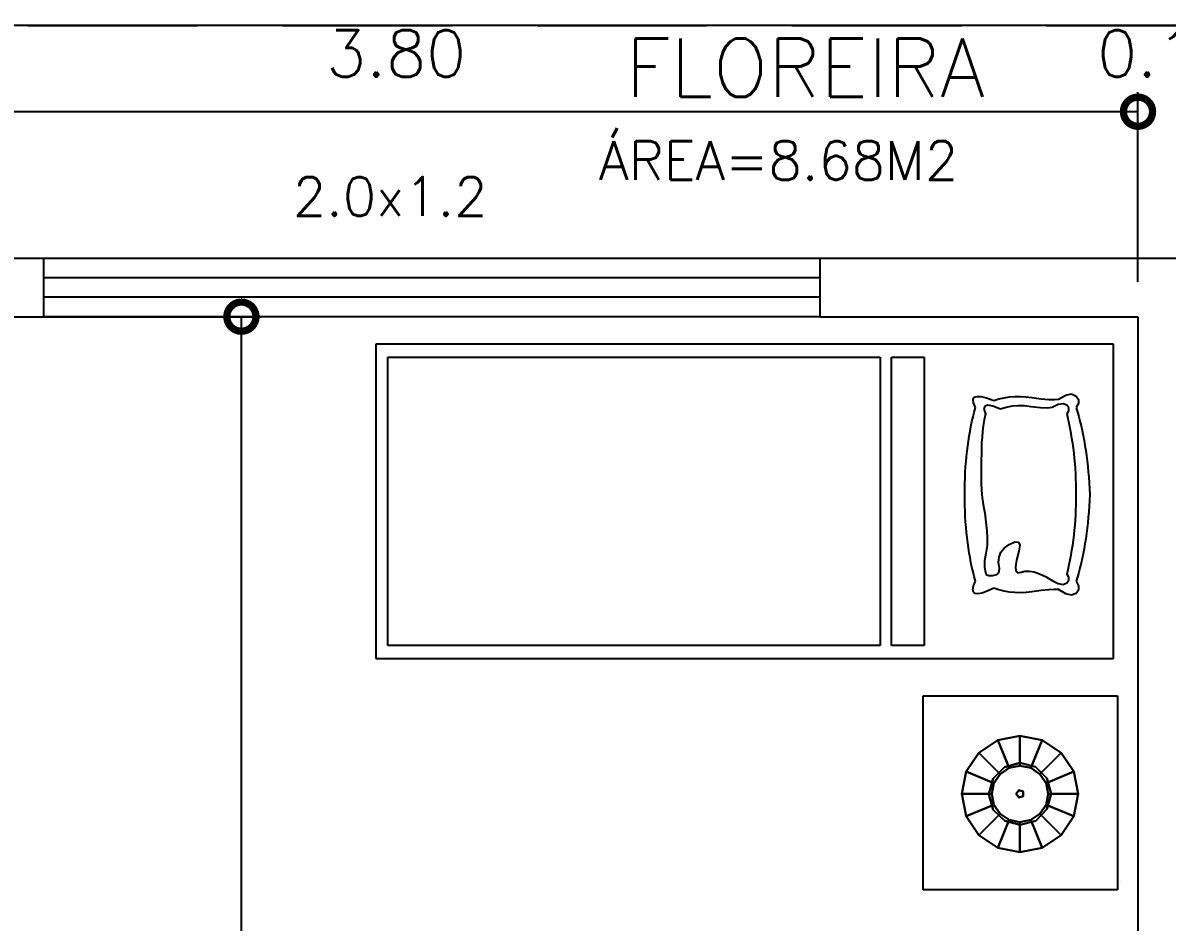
# Model space of a CAD drawing. Extents: x 500 to 638, y 181 to 267.
# Drawn here: x 548.833 to 551.781, y 234.763 to 237.078 of the extents above; entities that cross this region are included whole.
import ezdxf
from ezdxf.enums import TextEntityAlignment as Align

# ---------------------------------------------------------------- set-up
doc = ezdxf.new("R2010")
doc.units = 0
doc.header["$LTSCALE"] = 7
doc.linetypes.add('HIDDEN2', pattern=[0.1875, 0.125, -0.0625])
doc.layers.get('0').update_dxf_attribs({"linetype": 'CONTINUOUS'})
doc.layers.get('DEFPOINTS').update_dxf_attribs({"linetype": 'CONTINUOUS'})
for name, color, linetype in [('ACESSÓRIO', 2, 'CONTINUOUS'), ('ALVENARIA', 7, 'CONTINUOUS'), ('ALVENARIA1', 44, 'CONTINUOUS'), ('COBERTURA', 6, 'CONTINUOUS'), ('COTA', 1, 'CONTINUOUS'), ('JAPOR', 142, 'CONTINUOUS'), ('TEXTO2', 40, 'CONTINUOUS'), ('TEXTO3', 3, 'CONTINUOUS')]:
    doc.layers.add(name, color=color, linetype=linetype)
doc.styles.add('SIMPLEX', font='SIMPLEX.SHX')
doc.dimstyles.new('DIM50', dxfattribs={"dimtxt": 0.12, "dimasz": 0.15, "dimexe": 0.05, "dimexo": 0.09, "dimgap": 0.09, "dimtad": 1, "dimzin": 0, "dimdsep": 46, "dimtxsty": 'SIMPLEX', "dimblk1": 'DOTSMALL', "dimblk2": 'DOTSMALL', "dimsah": 1, "dimcen": 0.09, "dimadec": 0, "dimazin": 0, "dimtfac": 1, "dimtix": 1, "dimtofl": 0, "dimtmove": 2, "dimatfit": 3, "dimldrblk": 'DOTSMALL', "dimfxl": 1, "dimtolj": 1, "dimtzin": 0, "dimarcsym": 0})

# ---------------------------------------------------------------- blocks, each defined once
blk = doc.blocks.new('_DOTSMALL')
at = {"color": 0, "linetype": 'ByBlock', "const_width": 0.5}
blk.add_lwpolyline([(-0.0625, 0, 1), (0.0625, 0, 1)], format="xyb", close=True, dxfattribs=at)
blk = doc.blocks.new('*D33')
at = {"layer": 'COTA', "color": 0, "lineweight": -2}
for p, q in [((551.7064, 236.4119), (551.7064, 236.8997)), ((551.8564, 236.4119), (551.8564, 236.8997)), ((551.7064, 236.8497), (551.5564, 236.8497)), ((551.8564, 236.8497), (552.0064, 236.8497))]:
    blk.add_line(p, q, dxfattribs=at)
at = {"layer": 'DEFPOINTS', "color": 0}
for p in [(551.8564, 236.8497), (551.7064, 236.3219), (551.8564, 236.3219)]:
    blk.add_point(p, dxfattribs=at)
at = {"layer": 'COTA', "color": 0, "lineweight": -2, "xscale": 0.15, "yscale": 0.15, "zscale": 0.15}
blk.add_blockref('_DOTSMALL', (551.7064, 236.8497), dxfattribs=at)
at = {"layer": 'COTA', "color": 0, "lineweight": -2, "xscale": 0.15, "yscale": 0.15, "zscale": 0.15, "rotation": 180}
blk.add_blockref('_DOTSMALL', (551.8564, 236.8497), dxfattribs=at)
at = {"layer": 'COTA', "color": 0, "insert": (551.7814, 236.9997), "char_height": 0.12, "attachment_point": 5, "style": 'SIMPLEX'}
blk.add_mtext('\\A1;0.15', dxfattribs=at)
blk = doc.blocks.new('*D76')
at = {"layer": 'COTA', "color": 0, "lineweight": -2}
for p, q in [((548.174, 236.3219), (549.4464, 236.3219)), ((549.3964, 232.2719), (549.3964, 236.3219)), ((547.4029, 232.2719), (549.4464, 232.2719))]:
    blk.add_line(p, q, dxfattribs=at)
at = {"layer": 'DEFPOINTS', "color": 0}
for p in [(548.084, 236.3219), (549.3964, 236.3219), (547.3129, 232.2719)]:
    blk.add_point(p, dxfattribs=at)
at = {"layer": 'COTA', "color": 0, "lineweight": -2, "xscale": 0.15, "yscale": 0.15, "zscale": 0.15}
for p, rotation in [((549.3964, 236.3219), 90), ((549.3964, 232.2719), 270)]:
    blk.add_blockref('_DOTSMALL', p, dxfattribs=dict(at, rotation=rotation))
at = {"layer": 'COTA', "color": 0, "insert": (549.2464, 234.2969), "char_height": 0.12, "attachment_point": 5, "rotation": 90, "style": 'SIMPLEX'}
blk.add_mtext('\\A1;4.05', dxfattribs=at)
blk = doc.blocks.new('*D96')
at = {"layer": 'COTA', "color": 0, "lineweight": -2}
for p, q in [((547.884, 236.4119), (547.884, 236.8997)), ((551.7064, 236.4119), (551.7064, 236.8997)), ((551.7064, 236.8497), (547.884, 236.8497))]:
    blk.add_line(p, q, dxfattribs=at)
at = {"layer": 'DEFPOINTS', "color": 0}
for p in [(547.884, 236.8497), (547.884, 236.3219), (551.7064, 236.3219)]:
    blk.add_point(p, dxfattribs=at)
at = {"layer": 'COTA', "color": 0, "lineweight": -2, "xscale": 0.15, "yscale": 0.15, "zscale": 0.15, "rotation": 180}
blk.add_blockref('_DOTSMALL', (547.884, 236.8497), dxfattribs=at)
at = {"layer": 'COTA', "color": 0, "lineweight": -2, "xscale": 0.15, "yscale": 0.15, "zscale": 0.15}
blk.add_blockref('_DOTSMALL', (551.7064, 236.8497), dxfattribs=at)
at = {"layer": 'COTA', "color": 0, "insert": (549.7952, 236.9997), "char_height": 0.12, "attachment_point": 5, "style": 'SIMPLEX'}
blk.add_mtext('\\A1;3.80', dxfattribs=at)

msp = doc.modelspace()

# ---------------------------------------------------------------- linework, layer by layer
at = {"layer": 'ACESSÓRIO'}
for p, q in [((549.7429, 236.2509), (549.7429, 235.442)), ((551.6429, 236.2509), (549.7429, 236.2509)), ((551.6429, 235.442), (551.6429, 236.2509)), ((549.7736, 235.4751), (549.7736, 236.2178)), ((549.7736, 236.2178), (551.0425, 236.2178)), ((551.0425, 236.2178), (551.0425, 235.4751)), ((551.0713, 235.4751), (551.0713, 236.2178)), ((551.0713, 236.2178), (551.1556, 236.2178)), ((551.1556, 236.2178), (551.1556, 235.4751)), ((551.2817, 236.1085), (551.2846, 236.1142)), ((551.2827, 236.0996), (551.2817, 236.1085)), ((551.2846, 236.1142), (551.2914, 236.1167)), ((551.2914, 236.1167), (551.302, 236.1162)), ((551.302, 236.1162), (551.3165, 236.1125)), ((551.3165, 236.1125), (551.3349, 236.1057)), ((551.3349, 236.1057), (551.3482, 236.11)), ((551.3482, 236.11), (551.3616, 236.1132)), ((551.3616, 236.1132), (551.3754, 236.1154)), ((551.3754, 236.1154), (551.3894, 236.1165)), ((551.3894, 236.1165), (551.4036, 236.1166)), ((551.4036, 236.1166), (551.4182, 236.1157)), ((551.4182, 236.1157), (551.433, 236.1138)), ((551.433, 236.1138), (551.4569, 236.1107)), ((551.4569, 236.1107), (551.4763, 236.1088)), ((551.4763, 236.1088), (551.4912, 236.1084)), ((551.4912, 236.1084), (551.5017, 236.1095)), ((551.5017, 236.1095), (551.5205, 236.12)), ((551.5205, 236.12), (551.5355, 236.1228)), ((551.5355, 236.1228), (551.5467, 236.1176)), ((551.5467, 236.1176), (551.5527, 236.1083)), ((551.5527, 236.1083), (551.553, 236.0981)), ((551.2874, 236.0876), (551.2827, 236.0996)), ((551.2843, 236.0758), (551.2874, 236.0876)), ((551.3115, 236.0917), (551.3095, 236.0841)), ((551.3095, 236.0841), (551.3131, 236.0713)), ((551.3192, 236.0941), (551.3115, 236.0917)), ((551.3326, 236.0915), (551.3192, 236.0941)), ((551.3518, 236.0838), (551.3326, 236.0915)), ((551.3349, 236.1057), (551.3349, 236.1057)), ((551.3666, 236.0883), (551.3518, 236.0838)), ((551.3819, 236.0911), (551.3666, 236.0883)), ((551.3977, 236.0923), (551.3819, 236.0911)), ((551.4139, 236.092), (551.3977, 236.0923)), ((551.4305, 236.0901), (551.4139, 236.092)), ((551.4553, 236.0869), (551.4305, 236.0901)), ((551.4736, 236.0862), (551.4553, 236.0869)), ((551.4855, 236.0876), (551.4736, 236.0862)), ((551.5009, 236.0955), (551.4855, 236.0876)), ((551.5134, 236.0976), (551.5009, 236.0955)), ((551.523, 236.0938), (551.5134, 236.0976)), ((551.5281, 236.0868), (551.523, 236.0938)), ((551.5236, 236.0713), (551.5284, 236.0793)), ((551.5284, 236.0793), (551.5281, 236.0868)), ((551.553, 236.0981), (551.5474, 236.0876)), ((551.5474, 236.0876), (551.5507, 236.0762)), ((551.2761, 236.0395), (551.2787, 236.0518)), ((551.2787, 236.0518), (551.2814, 236.0639)), ((551.2814, 236.0639), (551.2843, 236.0758)), ((551.3102, 236.0561), (551.3078, 236.0411)), ((551.3131, 236.0713), (551.3102, 236.0561)), ((551.5266, 236.0589), (551.5236, 236.0713)), ((551.5293, 236.0464), (551.5266, 236.0589)), ((551.5507, 236.0762), (551.5539, 236.0647)), ((551.5539, 236.0647), (551.5569, 236.0529)), ((551.5569, 236.0529), (551.5598, 236.0408)), ((551.2716, 236.0144), (551.2737, 236.027)), ((551.2737, 236.027), (551.2761, 236.0395)), ((551.3059, 236.0264), (551.3045, 236.0118)), ((551.3078, 236.0411), (551.3059, 236.0264)), ((551.5318, 236.0338), (551.5293, 236.0464)), ((551.5342, 236.0212), (551.5318, 236.0338)), ((551.5363, 236.0085), (551.5342, 236.0212)), ((551.5598, 236.0408), (551.5625, 236.0286)), ((551.5625, 236.0286), (551.565, 236.0161)), ((551.2677, 235.9886), (551.2696, 236.0016)), ((551.2696, 236.0016), (551.2716, 236.0144)), ((551.3036, 235.9974), (551.3031, 235.9832)), ((551.3045, 236.0118), (551.3036, 235.9974)), ((551.5383, 235.9957), (551.5363, 236.0085)), ((551.54, 235.9829), (551.5383, 235.9957)), ((551.565, 236.0161), (551.5674, 236.0034)), ((551.5674, 236.0034), (551.5697, 235.9905)), ((551.5697, 235.9905), (551.5717, 235.9773)), ((551.2634, 235.9487), (551.2647, 235.9622)), ((551.2647, 235.9622), (551.2661, 235.9755)), ((551.2661, 235.9755), (551.2677, 235.9886)), ((551.3028, 235.969), (551.3026, 235.9545)), ((551.3031, 235.9832), (551.3028, 235.969)), ((551.5416, 235.97), (551.54, 235.9829)), ((551.5429, 235.957), (551.5416, 235.97)), ((551.5717, 235.9773), (551.5736, 235.964)), ((551.5736, 235.964), (551.5754, 235.9504)), ((551.2615, 235.9211), (551.2624, 235.935)), ((551.2624, 235.935), (551.2634, 235.9487)), ((551.3026, 235.9545), (551.3025, 235.9397)), ((551.3025, 235.9397), (551.3025, 235.9245)), ((551.5441, 235.9439), (551.5429, 235.957)), ((551.5451, 235.9308), (551.5441, 235.9439)), ((551.5459, 235.9176), (551.5451, 235.9308)), ((551.5754, 235.9504), (551.5769, 235.9365)), ((551.5769, 235.9365), (551.5784, 235.9225)), ((551.2603, 235.8929), (551.2608, 235.9071)), ((551.2608, 235.9071), (551.2615, 235.9211)), ((551.3025, 235.9245), (551.3024, 235.9091)), ((551.3024, 235.9091), (551.3024, 235.8933)), ((551.5466, 235.9043), (551.5459, 235.9176)), ((551.547, 235.8909), (551.5466, 235.9043)), ((551.5784, 235.9225), (551.5796, 235.9082)), ((551.5796, 235.9082), (551.5807, 235.8937)), ((551.26, 235.8785), (551.2603, 235.8929)), ((551.26, 235.8639), (551.26, 235.8785)), ((551.3024, 235.8933), (551.3031, 235.8754)), ((551.3031, 235.8754), (551.3051, 235.8554)), ((551.5473, 235.8775), (551.547, 235.8909)), ((551.5474, 235.8639), (551.5473, 235.8775)), ((551.5807, 235.8937), (551.5816, 235.8789)), ((551.5816, 235.8789), (551.5823, 235.8639)), ((551.26, 235.8494), (551.26, 235.8639)), ((551.2603, 235.8351), (551.26, 235.8494)), ((551.3051, 235.8554), (551.3087, 235.8333)), ((551.547, 235.8371), (551.5473, 235.8505)), ((551.5473, 235.8505), (551.5474, 235.8639)), ((551.5816, 235.8488), (551.5807, 235.834)), ((551.5823, 235.8639), (551.5816, 235.8488)), ((551.2608, 235.821), (551.2603, 235.8351)), ((551.2615, 235.807), (551.2608, 235.821)), ((551.3087, 235.8333), (551.3116, 235.8163)), ((551.3116, 235.8163), (551.3139, 235.8002)), ((551.5459, 235.8107), (551.5466, 235.8239)), ((551.5466, 235.8239), (551.547, 235.8371)), ((551.5796, 235.8194), (551.5784, 235.805)), ((551.5807, 235.834), (551.5796, 235.8194)), ((551.2624, 235.7932), (551.2615, 235.807)), ((551.2634, 235.7796), (551.2624, 235.7932)), ((551.3139, 235.8002), (551.3156, 235.785)), ((551.3156, 235.785), (551.3168, 235.7708)), ((551.5429, 235.7717), (551.5441, 235.7846)), ((551.5441, 235.7846), (551.5451, 235.7976)), ((551.5451, 235.7976), (551.5459, 235.8107)), ((551.5769, 235.7909), (551.5754, 235.7771)), ((551.5784, 235.805), (551.5769, 235.7909)), ((551.2647, 235.7662), (551.2634, 235.7796)), ((551.2661, 235.7529), (551.2647, 235.7662)), ((551.3168, 235.7708), (551.3182, 235.7523)), ((551.54, 235.7461), (551.5416, 235.7589)), ((551.5416, 235.7589), (551.5429, 235.7717)), ((551.5736, 235.7634), (551.5717, 235.7501)), ((551.5754, 235.7771), (551.5736, 235.7634)), ((551.2677, 235.7398), (551.2661, 235.7529)), ((551.2696, 235.7268), (551.2677, 235.7398)), ((551.2716, 235.714), (551.2696, 235.7268)), ((551.3175, 235.7327), (551.3143, 235.7121)), ((551.3182, 235.7523), (551.3175, 235.7327)), ((551.3533, 235.7152), (551.3619, 235.7259)), ((551.3619, 235.7259), (551.3743, 235.7352)), ((551.3743, 235.7352), (551.3893, 235.7419)), ((551.3893, 235.7419), (551.3985, 235.7412)), ((551.3985, 235.7412), (551.4019, 235.7332)), ((551.4019, 235.7332), (551.3993, 235.7177)), ((551.5363, 235.7208), (551.5383, 235.7334)), ((551.5383, 235.7334), (551.54, 235.7461)), ((551.5697, 235.7369), (551.5674, 235.7241)), ((551.5717, 235.7501), (551.5697, 235.7369)), ((551.2737, 235.7014), (551.2716, 235.714)), ((551.2761, 235.689), (551.2737, 235.7014)), ((551.3143, 235.7121), (551.3112, 235.6929)), ((551.3473, 235.6893), (551.3484, 235.703)), ((551.3484, 235.703), (551.3533, 235.7152)), ((551.3993, 235.7177), (551.393, 235.6945)), ((551.5293, 235.6835), (551.5318, 235.6959)), ((551.5318, 235.6959), (551.5342, 235.7083)), ((551.5342, 235.7083), (551.5363, 235.7208)), ((551.5625, 235.6991), (551.5598, 235.6869)), ((551.565, 235.7114), (551.5625, 235.6991)), ((551.5674, 235.7241), (551.565, 235.7114)), ((551.2787, 235.6767), (551.2761, 235.689)), ((551.2814, 235.6646), (551.2787, 235.6767)), ((551.3112, 235.6929), (551.3107, 235.6765)), ((551.3107, 235.6765), (551.3131, 235.6627)), ((551.3499, 235.674), (551.3473, 235.6893)), ((551.3487, 235.6644), (551.3499, 235.674)), ((551.393, 235.6945), (551.3905, 235.6776)), ((551.3905, 235.6776), (551.3918, 235.6668)), ((551.3918, 235.6668), (551.3968, 235.6622)), ((551.4055, 235.664), (551.4151, 235.6665)), ((551.4151, 235.6665), (551.4261, 235.6667)), ((551.4261, 235.6667), (551.4387, 235.6644)), ((551.5236, 235.659), (551.5266, 235.6712)), ((551.5266, 235.6712), (551.5293, 235.6835)), ((551.5569, 235.675), (551.5539, 235.6634)), ((551.5598, 235.6869), (551.5569, 235.675)), ((551.2843, 235.6526), (551.2814, 235.6646)), ((551.2826, 235.6285), (551.2874, 235.6409)), ((551.2874, 235.6409), (551.2843, 235.6526)), ((551.3131, 235.6627), (551.3152, 235.6579)), ((551.3152, 235.6579), (551.3216, 235.6555)), ((551.3216, 235.6555), (551.3324, 235.6552)), ((551.3324, 235.6552), (551.3428, 235.6581)), ((551.3428, 235.6581), (551.3487, 235.6644)), ((551.3968, 235.6622), (551.4055, 235.664)), ((551.4387, 235.6644), (551.4528, 235.6596)), ((551.4528, 235.6596), (551.4684, 235.6524)), ((551.4684, 235.6524), (551.4855, 235.6427)), ((551.4855, 235.6427), (551.5009, 235.6346)), ((551.5134, 235.6325), (551.523, 235.6365)), ((551.523, 235.6365), (551.5281, 235.6433)), ((551.5284, 235.6509), (551.5236, 235.659)), ((551.5281, 235.6433), (551.5284, 235.6509)), ((551.5507, 235.652), (551.5474, 235.6409)), ((551.5474, 235.6409), (551.553, 235.6284)), ((551.5539, 235.6634), (551.5507, 235.652)), ((551.2809, 235.619), (551.2826, 235.6285)), ((551.2822, 235.6125), (551.2809, 235.619)), ((551.2866, 235.6088), (551.2822, 235.6125)), ((551.294, 235.608), (551.2866, 235.6088)), ((551.3046, 235.6101), (551.294, 235.608)), ((551.3182, 235.615), (551.3046, 235.6101)), ((551.3349, 235.6227), (551.3182, 235.615)), ((551.3482, 235.6184), (551.3349, 235.6227)), ((551.3616, 235.6151), (551.3482, 235.6184)), ((551.3754, 235.6128), (551.3616, 235.6151)), ((551.3894, 235.6114), (551.3754, 235.6128)), ((551.4036, 235.6111), (551.3894, 235.6114)), ((551.4182, 235.6117), (551.4036, 235.6111)), ((551.433, 235.6134), (551.4182, 235.6117)), ((551.4569, 235.6165), (551.433, 235.6134)), ((551.4763, 235.6185), (551.4569, 235.6165)), ((551.4912, 235.6193), (551.4763, 235.6185)), ((551.5017, 235.619), (551.4912, 235.6193)), ((551.5009, 235.6346), (551.5134, 235.6325)), ((551.5205, 235.6079), (551.5017, 235.619)), ((551.5355, 235.6046), (551.5205, 235.6079)), ((551.5467, 235.609), (551.5355, 235.6046)), ((551.5527, 235.6177), (551.5467, 235.609)), ((551.553, 235.6284), (551.5527, 235.6177)), ((551.0425, 235.4751), (549.7736, 235.4751)), ((551.1556, 235.4751), (551.0713, 235.4751)), ((549.7429, 235.442), (551.6429, 235.442)), ((551.1533, 234.8458), (551.1533, 235.3458)), ((551.1533, 235.3458), (551.6533, 235.3458)), ((551.6533, 235.3458), (551.6533, 234.8458)), ((551.6533, 234.8458), (551.1533, 234.8458)), ((551.6622, 234.8679), (551.6622, 234.8679))]:
    msp.add_line(p, q, dxfattribs=at)
for points in [[(551.3745, 235.16, 0.3249), (551.3449, 235.2315, 0.18), (551.2962, 235.199, 0.18), (551.351, 235.1442, 0.3249)], [(551.351, 235.1442, 0.3249), (551.2962, 235.199, 0.18), (551.3449, 235.2315, 0.18), (551.3745, 235.16, 0.3249)], [(551.4023, 235.1655, 0.3249), (551.4023, 235.2429, 0.18), (551.3449, 235.2315, 0.18), (551.3745, 235.16, 0.3249)], [(551.3745, 235.16, 0.3249), (551.3449, 235.2315, 0.18), (551.4023, 235.2429, 0.18), (551.4023, 235.1655, 0.3249)], [(551.4301, 235.16, 0.3249), (551.4597, 235.2315, 0.18), (551.4023, 235.2429, 0.18), (551.4023, 235.1655, 0.3249)], [(551.4023, 235.1655, 0.3249), (551.4023, 235.2429, 0.18), (551.4597, 235.2315, 0.18), (551.4301, 235.16, 0.3249)], [(551.4536, 235.1442, 0.3249), (551.5084, 235.199, 0.18), (551.4597, 235.2315, 0.18), (551.4301, 235.16, 0.3249)], [(551.4301, 235.16, 0.3249), (551.4597, 235.2315, 0.18), (551.5084, 235.199, 0.18), (551.4536, 235.1442, 0.3249)], [(551.351, 235.1442, 0.3249), (551.2962, 235.199, 0.18), (551.2637, 235.1503, 0.18), (551.3352, 235.1207, 0.3249)], [(551.3352, 235.1207, 0.3249), (551.2637, 235.1503, 0.18), (551.2962, 235.199, 0.18), (551.351, 235.1442, 0.3249)], [(551.4694, 235.1207, 0.3249), (551.5409, 235.1503, 0.18), (551.5084, 235.199, 0.18), (551.4536, 235.1442, 0.3249)], [(551.4536, 235.1442, 0.3249), (551.5084, 235.199, 0.18), (551.5409, 235.1503, 0.18), (551.4694, 235.1207, 0.3249)], [(551.3622, 235.1621), (551.4021, 235.1729), (551.4021, 235.1729, 0.03), (551.3622, 235.1621, 0.03)], [(551.4021, 235.1729), (551.4421, 235.1623), (551.4421, 235.1623, 0.03), (551.4021, 235.1729, 0.03)], [(551.3352, 235.1207, 0.3249), (551.2637, 235.1503, 0.18), (551.2523, 235.0929, 0.18), (551.3297, 235.0929, 0.3249)], [(551.3297, 235.0929, 0.3249), (551.2523, 235.0929, 0.18), (551.2637, 235.1503, 0.18), (551.3352, 235.1207, 0.3249)], [(551.333, 235.1329), (551.3622, 235.1621), (551.3622, 235.1621, 0.03), (551.333, 235.1329, 0.03)], [(551.4421, 235.1623), (551.4714, 235.1332), (551.4714, 235.1332, 0.03), (551.4421, 235.1623, 0.03)], [(551.4749, 235.0929, 0.3249), (551.5523, 235.0929, 0.18), (551.5409, 235.1503, 0.18), (551.4694, 235.1207, 0.3249)], [(551.4694, 235.1207, 0.3249), (551.5409, 235.1503, 0.18), (551.5523, 235.0929, 0.18), (551.4749, 235.0929, 0.3249)], [(551.3223, 235.0921), (551.333, 235.1329), (551.333, 235.1329, 0.03), (551.3223, 235.0921, 0.03)], [(551.4714, 235.1332), (551.4823, 235.0933), (551.4823, 235.0933, 0.03), (551.4714, 235.1332, 0.03)], [(551.3297, 235.0929, 0.3249), (551.2523, 235.0929, 0.18), (551.2637, 235.0355, 0.18), (551.3352, 235.0651, 0.3249)], [(551.3352, 235.0651, 0.3249), (551.2637, 235.0355, 0.18), (551.2523, 235.0929, 0.18), (551.3297, 235.0929, 0.3249)], [(551.3334, 235.0523), (551.3223, 235.0921), (551.3223, 235.0921, 0.03), (551.3334, 235.0523, 0.03)], [(551.3923, 235.0928, 0.03), (551.3992, 235.1024, 0.03), (551.3992, 235.1024, 0.2), (551.3923, 235.0928, 0.2)], [(551.3993, 235.0834, 0.03), (551.3923, 235.0928, 0.03), (551.3923, 235.0928, 0.2), (551.3993, 235.0834, 0.2)], [(551.3992, 235.1024, 0.03), (551.4104, 235.0988, 0.03), (551.4104, 235.0988, 0.2), (551.3992, 235.1024, 0.2)], [(551.4104, 235.0871, 0.03), (551.3993, 235.0834, 0.03), (551.3993, 235.0834, 0.2), (551.4104, 235.0871, 0.2)], [(551.4104, 235.0988, 0.03), (551.4104, 235.0871, 0.03), (551.4104, 235.0871, 0.2), (551.4104, 235.0988, 0.2)], [(551.4694, 235.0651, 0.3249), (551.5409, 235.0355, 0.18), (551.5523, 235.0929, 0.18), (551.4749, 235.0929, 0.3249)], [(551.4749, 235.0929, 0.3249), (551.5523, 235.0929, 0.18), (551.5409, 235.0355, 0.18), (551.4694, 235.0651, 0.3249)], [(551.4823, 235.0933), (551.4718, 235.0533), (551.4718, 235.0533, 0.03), (551.4823, 235.0933, 0.03)], [(551.3352, 235.0651, 0.3249), (551.2637, 235.0355, 0.18), (551.2962, 234.9868, 0.18), (551.351, 235.0416, 0.3249)], [(551.351, 235.0416, 0.3249), (551.2962, 234.9868, 0.18), (551.2637, 235.0355, 0.18), (551.3352, 235.0651, 0.3249)], [(551.3629, 235.0233), (551.3334, 235.0523), (551.3334, 235.0523, 0.03), (551.3629, 235.0233, 0.03)], [(551.4718, 235.0533), (551.4428, 235.0239), (551.4428, 235.0239, 0.03), (551.4718, 235.0533, 0.03)], [(551.4536, 235.0416, 0.3249), (551.5084, 234.9868, 0.18), (551.5409, 235.0355, 0.18), (551.4694, 235.0651, 0.3249)], [(551.4694, 235.0651, 0.3249), (551.5409, 235.0355, 0.18), (551.5084, 234.9868, 0.18), (551.4536, 235.0416, 0.3249)], [(551.351, 235.0416, 0.3249), (551.2962, 234.9868, 0.18), (551.3449, 234.9543, 0.18), (551.3745, 235.0258, 0.3249)], [(551.3745, 235.0258, 0.3249), (551.3449, 234.9543, 0.18), (551.2962, 234.9868, 0.18), (551.351, 235.0416, 0.3249)], [(551.3745, 235.0258, 0.3249), (551.3449, 234.9543, 0.18), (551.4023, 234.9429, 0.18), (551.4023, 235.0203, 0.3249)], [(551.4023, 235.0203, 0.3249), (551.4023, 234.9429, 0.18), (551.3449, 234.9543, 0.18), (551.3745, 235.0258, 0.3249)], [(551.4029, 235.0129), (551.3629, 235.0233), (551.3629, 235.0233, 0.03), (551.4029, 235.0129, 0.03)], [(551.4023, 235.0203, 0.3249), (551.4023, 234.9429, 0.18), (551.4597, 234.9543, 0.18), (551.4301, 235.0258, 0.3249)], [(551.4301, 235.0258, 0.3249), (551.4597, 234.9543, 0.18), (551.4023, 234.9429, 0.18), (551.4023, 235.0203, 0.3249)], [(551.4428, 235.0239), (551.4029, 235.0129), (551.4029, 235.0129, 0.03), (551.4428, 235.0239, 0.03)], [(551.4301, 235.0258, 0.3249), (551.4597, 234.9543, 0.18), (551.5084, 234.9868, 0.18), (551.4536, 235.0416, 0.3249)], [(551.4536, 235.0416, 0.3249), (551.5084, 234.9868, 0.18), (551.4597, 234.9543, 0.18), (551.4301, 235.0258, 0.3249)]]:
    msp.add_3dface(points, dxfattribs=at)
for points, invisible_edges in [([(551.333, 235.1329, 0.03), (551.3622, 235.1621, 0.03), (551.4021, 235.1729, 0.03)], 12), ([(551.333, 235.1329, 0.03), (551.4021, 235.1729, 0.03), (551.4421, 235.1623, 0.03)], 13), ([(551.333, 235.1329, 0.03), (551.4421, 235.1623, 0.03), (551.4714, 235.1332, 0.03)], 13), ([(551.333, 235.1329, 0.03), (551.3334, 235.0523, 0.03), (551.3223, 235.0921, 0.03)], 1), ([(551.333, 235.1329, 0.03), (551.4714, 235.1332, 0.03), (551.4823, 235.0933, 0.03)], 13), ([(551.333, 235.1329, 0.03), (551.4823, 235.0933, 0.03), (551.4718, 235.0533, 0.03)], 13), ([(551.333, 235.1329, 0.03), (551.4718, 235.0533, 0.03), (551.4428, 235.0239, 0.03)], 13), ([(551.3334, 235.0523, 0.03), (551.4428, 235.0239, 0.03), (551.4029, 235.0129, 0.03), (551.3629, 235.0233, 0.03)], 1)]:
    msp.add_3dface(points, dxfattribs=dict(at, invisible_edges=invisible_edges))
at = {"layer": 'ALVENARIA'}
for p, q in [((548.8876, 236.4719), (547.584, 236.4719)), ((548.8876, 236.3219), (548.8876, 236.4719)), ((550.8876, 236.3219), (550.8876, 236.4719)), ((552.0343, 236.4719), (550.8876, 236.4719)), ((547.884, 236.3219), (548.8876, 236.3219)), ((550.8876, 236.3219), (551.7064, 236.3219)), ((551.7064, 236.3219), (551.7064, 232.2719))]:
    msp.add_line(p, q, dxfattribs=at)
at = {"layer": 'ALVENARIA1'}
msp.add_line((555.5064, 237.0719), (541.0266, 237.0719), dxfattribs=at)
at = {"layer": 'COBERTURA', "linetype": 'HIDDEN2', "ltscale": 0.5}
msp.add_line((541.6271, 237.072), (554.9065, 237.072), dxfattribs=at)
at = {"layer": 'JAPOR'}
for p, q in [((550.8876, 236.4719), (548.8876, 236.4719)), ((550.8876, 236.4219), (548.8876, 236.4219)), ((550.8876, 236.3719), (548.8876, 236.3719)), ((550.8876, 236.3219), (548.8876, 236.3219))]:
    msp.add_line(p, q, dxfattribs=at)

# ---------------------------------------------------------------- texts
at = {"layer": 'TEXTO2', "style": 'SIMPLEX'}
msp.add_text('ÁREA=8.68M2', height=0.1, dxfattribs=at).set_placement((550.3174, 236.6742))
msp.add_text('2.0x1.2', height=0.1, dxfattribs=at).set_placement((549.7798, 236.5814), align=Align.CENTER)
at = {"layer": 'TEXTO3', "style": 'SIMPLEX'}
msp.add_text('FLOREIRA', height=0.15, dxfattribs=at).set_placement((550.8493, 236.888), align=Align.CENTER)

# ---------------------------------------------------------------- dimensions: what is measured, and where the dimension line sits
at = {"layer": 'COTA'}
dim = msp.add_linear_dim(base=(547.884, 236.8497), p1=(551.7064, 236.3219), p2=(547.884, 236.3219), text='3.80', dimstyle='DIM50', dxfattribs=at)
dim.commit()
dim.dimension.update_dxf_attribs({"geometry": '*D96', "text_midpoint": (549.7952, 236.9997)})
dim = msp.add_linear_dim(base=(551.8564, 236.8497), p1=(551.7064, 236.3219), p2=(551.8564, 236.3219), dimstyle='DIM50', dxfattribs=at)
dim.commit()
dim.dimension.update_dxf_attribs({"geometry": '*D33', "text_midpoint": (551.7814, 236.9997)})
dim = msp.add_linear_dim(base=(549.3964, 236.3219), p1=(547.3129, 232.2719), p2=(548.084, 236.3219), angle=90, dimstyle='DIM50', dxfattribs=at)
dim.commit()
dim.dimension.update_dxf_attribs({"geometry": '*D76', "text_midpoint": (549.2464, 234.2969)})

doc.saveas('drawing.dxf')
